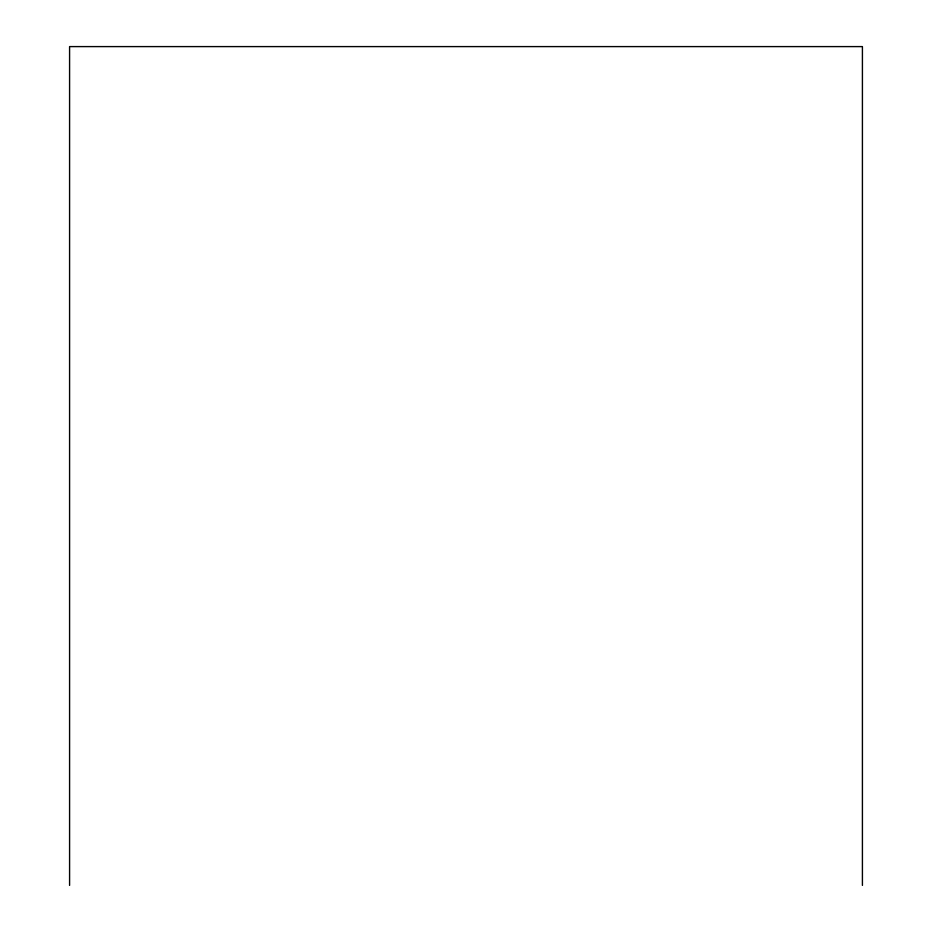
<?xml version="1.0" encoding="UTF-8"?>
<svg xmlns="http://www.w3.org/2000/svg" width="932" height="932" viewBox="0 0 932 932"><rect width="100%" height="100%" fill="white"/><g stroke="black" fill="none" stroke-linecap="round" stroke-linejoin="round"><path stroke-width="1.4" d="M862.415 885.4L862.415 46.6L69.585 46.6L69.585 885.4"/></g></svg>
